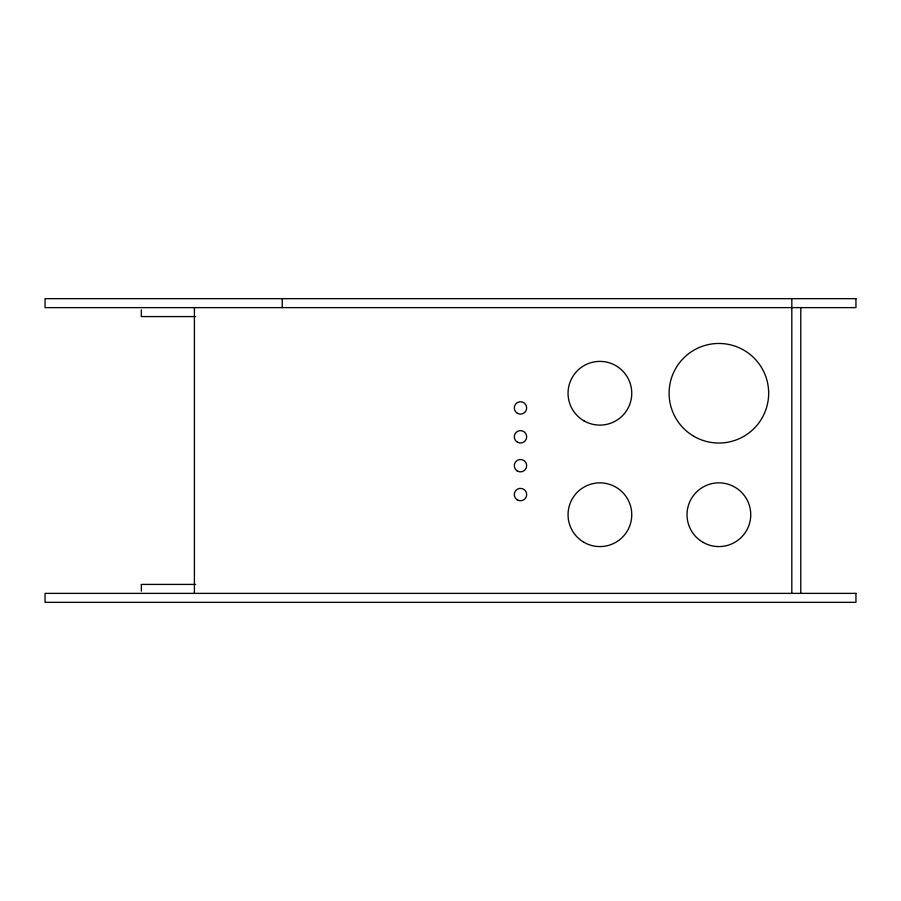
<?xml version="1.0" encoding="UTF-8"?>
<svg xmlns="http://www.w3.org/2000/svg" width="901" height="901" viewBox="0 0 901 901"><rect width="100%" height="100%" fill="white"/><g stroke="black" fill="none" stroke-linecap="round" stroke-linejoin="round"><path stroke-width="1.35" d="M141.356 316.578L195.652 316.578M141.356 584.422L195.652 584.422M800.775 307.624L800.775 593.376M791.821 298.659L791.821 593.376M282.25 298.659L282.25 307.624M194.402 307.624L194.402 593.376M141.356 309.854L141.356 316.397M141.356 584.603L141.356 591.146M855.95 298.659L45.05 298.659L45.05 307.624L855.95 307.624L855.95 298.659M855.95 593.376L45.05 593.376L45.05 602.341L855.95 602.341L855.95 593.376M693.995 436.366A49.78 49.78 0 0 0 768.666 393.253A49.78 49.78 0 0 0 693.995 350.129A49.78 49.78 0 0 0 693.995 436.366M702.949 542.312A31.862 31.862 0 0 0 750.747 514.719A31.862 31.862 0 0 0 702.949 487.126A31.862 31.862 0 0 0 702.949 542.312M583.972 420.846A31.862 31.862 0 0 0 631.759 393.253A31.862 31.862 0 0 0 583.972 365.66A31.862 31.862 0 0 0 583.972 420.846M583.972 542.312A31.862 31.862 0 0 0 631.759 514.719A31.862 31.862 0 0 0 583.972 487.126A31.862 31.862 0 0 0 583.972 542.312M517.377 413.322A6.228 6.228 0 0 0 526.713 407.939A6.228 6.228 0 0 0 517.377 402.544A6.228 6.228 0 0 0 517.377 413.322M517.377 442.2A6.228 6.228 0 0 0 526.713 436.805A6.228 6.228 0 0 0 517.377 431.421A6.228 6.228 0 0 0 517.377 442.2M517.377 471.077A6.228 6.228 0 0 0 526.713 465.682A6.228 6.228 0 0 0 517.377 460.298A6.228 6.228 0 0 0 517.377 471.077M517.377 499.954A6.228 6.228 0 0 0 526.713 494.559A6.228 6.228 0 0 0 517.377 489.175A6.228 6.228 0 0 0 517.377 499.954"/></g></svg>
